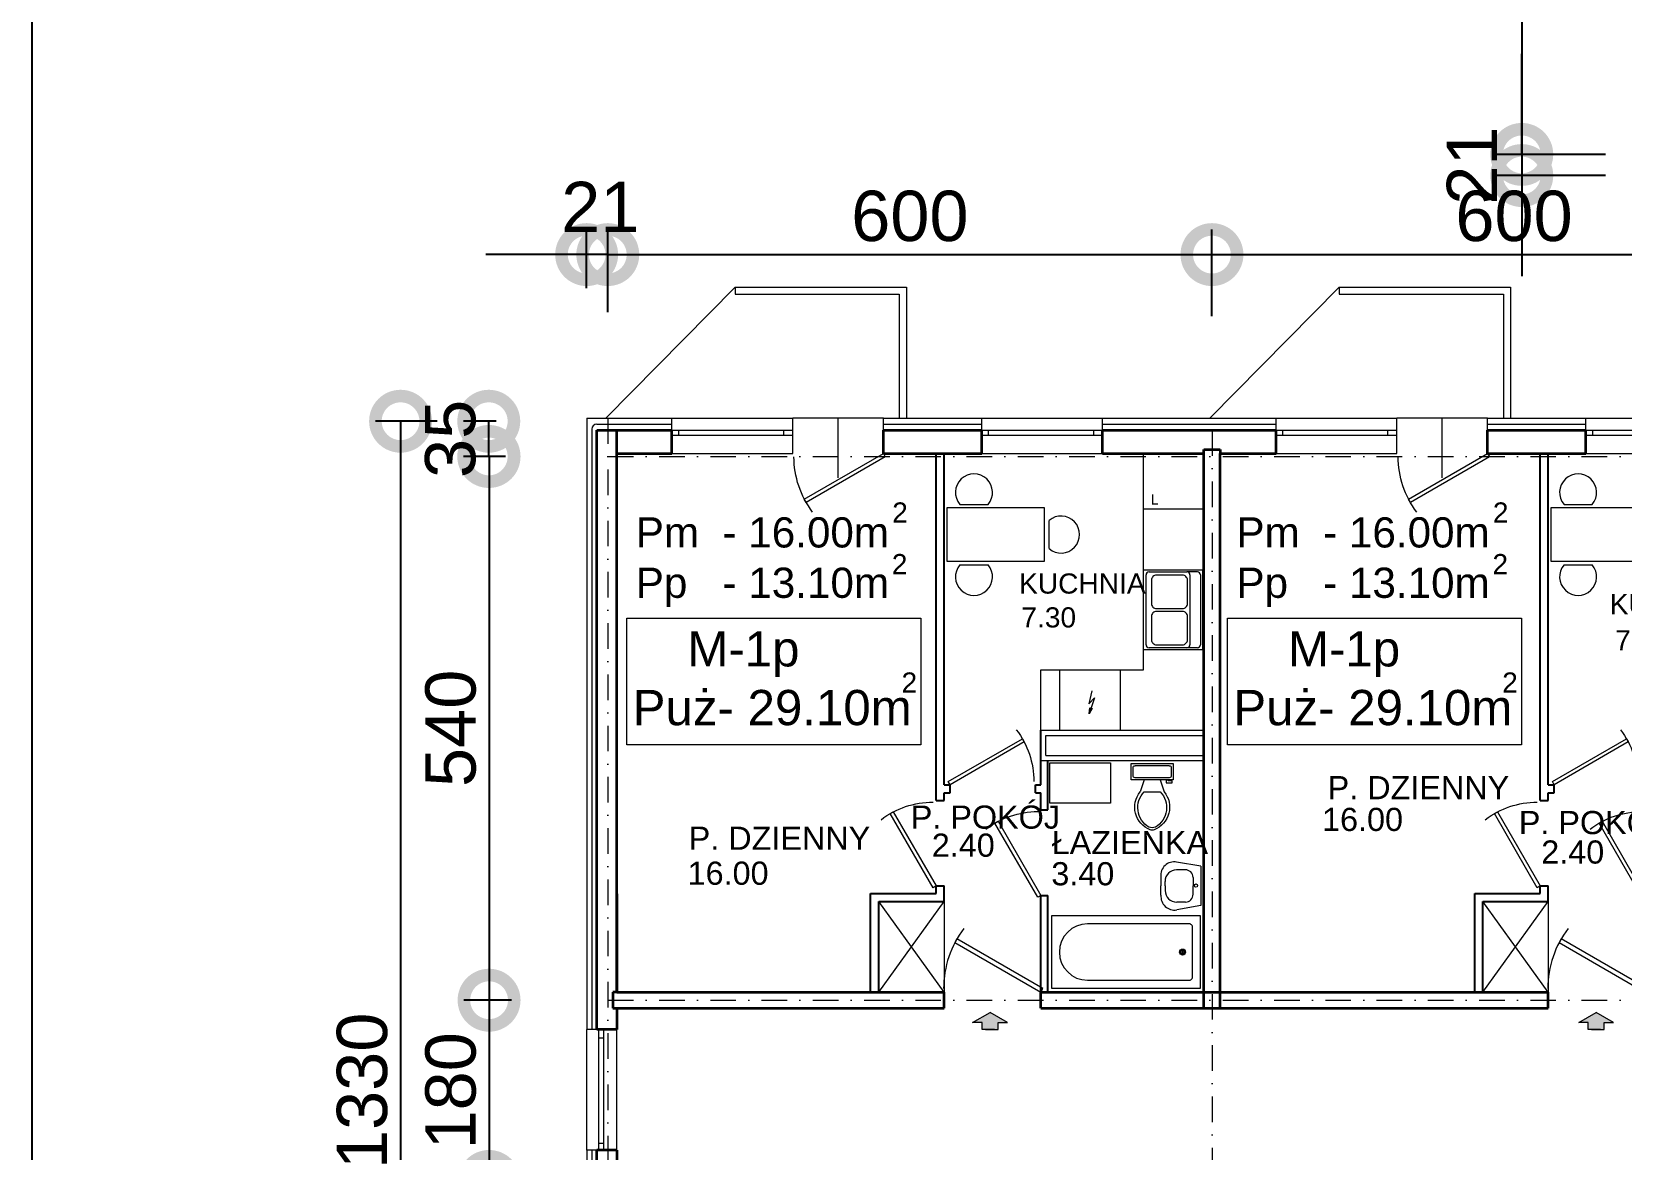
# Model space of a CAD drawing. Header units: millimetres. Extents: x 1319 to 32981, y -1505 to 15285.
# Drawn here: x 22990 to 24569, y 9465 to 10576 of the extents above; entities that cross this region are included whole.
import ezdxf

# ---------------------------------------------------------------- set-up
doc = ezdxf.new("R2010")
doc.units = ezdxf.units.MM
doc.header["$MEASUREMENT"] = 0
doc.header["$PDMODE"] = 2
doc.linetypes.add('DASHDOTX2', pattern=[50.8, 25.4, -12.7, 0, -12.7])
doc.layers.get('0').update_dxf_attribs({"lineweight": 5})
for name, color, linetype, lineweight in [('Ocieplenie', 6, 'Continuous', 5), ('Okna', 7, 'Continuous', 9), ('Okna c.', 7, 'Continuous', 5), ('OPIS', 7, 'Continuous', 9), ('Osie', 1, 'DASHDOTX2', 5), ('Piony', 1, 'Continuous', 18), ('Scianki', 34, 'Continuous', 25), ('Urządzenia', 160, 'Continuous', 5), ('Wymiary', 102, 'Continuous', 9), ('Wypełnienie', 7, 'Continuous', 5), ('Ściany k.', 7, 'Continuous', 35)]:
    doc.layers.add(name, color=color, linetype=linetype, lineweight=lineweight)
doc.layers.add('Ramka', color=7, linetype='Continuous', plot=False)
doc.styles.get("Standard").update_dxf_attribs({"font": 'ARIAL.TTF'})
doc.linetypes.add('BATTING', pattern='A,0.00254,-2.54,[134,ltypeshp.shx,S=2.54,R=0,X=-2.54,Y=0],-5.08,[134,ltypeshp.shx,S=2.54,R=180,X=2.54,Y=0],-2.54', length=10.16254)
doc.dimstyles.new('ISO-25', dxfattribs={"dimscale": 20, "dimtxt": 2.5, "dimasz": 5, "dimexe": 1.25, "dimexo": 0.625, "dimtad": 1, "dimtxsty": 'Standard', "dimblk": 'DOTSMALL', "dimcen": 2.5, "dimadec": 0, "dimazin": 0, "dimtfac": 1, "dimtmove": 0, "dimatfit": 3, "dimfxl": 0, "dimarcsym": 0})

# ---------------------------------------------------------------- blocks, each defined once
blk = doc.blocks.new('Door - Right Hung 36 in.')
blk.add_lwpolyline([(-0.75, -1.3), (0, 0), (-31.18, 18), (-31.93, 16.7)], close=True)
blk.add_arc((0, 0), 36, 142.68987, 180)
blk = doc.blocks.new('Toilet - top')
for p, q in [((9.5, -6), (9.5, -2)), ((-10, -8.5), (-8, -8.5)), ((-10, -9.5), (-10, -8.5)), ((-7, -9.5), (-10, -9.5)), ((-8, -8.5), (-8, -8)), ((-7, -8), (-7, -9.5)), ((-4, -8), (-6, -14)), ((4, -14), (-4, -14)), ((4, -8), (6, -14))]:
    blk.add_line(p, q)
blk.add_lwpolyline([(10.5, -8), (10.5, 0), (-10.5, 0), (-10.5, -8)], close=True)
for points in [[(-9.5, -2), (-9.5, -6)], [(8.5, -1), (-8.5, -1)], [(-8.5, -7), (8.5, -7)]]:
    blk.add_lwpolyline(points)
for centre, radius, start, end in [((-8.62, -1.88), 0.884, 81.8699, 188.1301), ((-8.62, -6.12), 0.884, 171.8699, 278.1301), ((8.62, -1.88), 0.884, 351.8699, 98.1301), ((8.62, -6.12), 0.884, 261.8699, 8.1301), ((3.52, -21.58), 12.17, 141.46911, 247.97143), ((4.2, -21.82), 11.33, 136.36773, 238.94682), ((-3.52, -21.58), 12.17, 292.02843, 38.53071), ((-4.2, -21.82), 11.33, 301.05301, 43.63209), ((0, -27.88), 4, 245.73182, 294.26817), ((0, -29), 4, 254.86053, 285.13947)]:
    blk.add_arc(centre, radius, start, end)
blk = doc.blocks.new('_DotSmall')
at = {"color": 0, "const_width": 0.5}
blk.add_lwpolyline([(-0.0625, 0, 1), (0.0625, 0, 1)], format="xyb", close=True, dxfattribs=at)
blk = doc.blocks.new('*D64')
at = {"layer": 'Defpoints', "color": 0}
for p in [(24530.9, 11054.2), (24469.7, 10454.2), (24565.2, 10454.2)]:
    blk.add_point(p, dxfattribs=at)
at = {"layer": 'Wymiary', "color": 0, "lineweight": -2}
for p, q in [((24518.4, 11054.2), (24444.7, 11054.2)), ((24469.7, 11054.2), (24469.7, 10454.2)), ((24552.7, 10454.2), (24444.7, 10454.2))]:
    blk.add_line(p, q, dxfattribs=at)
at = {"layer": 'Wymiary', "color": 0, "lineweight": -2, "xscale": 100, "yscale": 100, "zscale": 100}
for p, rotation in [((24469.7, 11054.2), 90), ((24469.7, 10454.2), 270)]:
    blk.add_blockref('_DotSmall', p, dxfattribs=dict(at, rotation=rotation))
at = {"layer": 'Wymiary', "color": 0, "insert": (24431.6, 10754.2), "char_height": 50, "attachment_point": 5, "rotation": 90}
blk.add_mtext('600', dxfattribs=at)
blk = doc.blocks.new('*D66')
at = {"layer": 'Defpoints', "color": 0}
for p in [(24565.2, 10454.2), (24469.7, 10433.2), (24565.2, 10433.2)]:
    blk.add_point(p, dxfattribs=at)
at = {"layer": 'Wymiary', "color": 0, "lineweight": -2}
for p, q in [((24469.7, 10454.2), (24469.7, 10554.2)), ((24552.7, 10454.2), (24444.7, 10454.2)), ((24469.7, 10454.2), (24469.7, 10433.2)), ((24552.7, 10433.2), (24444.7, 10433.2)), ((24469.7, 10433.2), (24469.7, 10333.2))]:
    blk.add_line(p, q, dxfattribs=at)
at = {"layer": 'Wymiary', "color": 0, "lineweight": -2, "xscale": 100, "yscale": 100, "zscale": 100}
for p, rotation in [((24469.7, 10454.2), 270), ((24469.7, 10433.2), 90)]:
    blk.add_blockref('_DotSmall', p, dxfattribs=dict(at, rotation=rotation))
at = {"layer": 'Wymiary', "color": 0, "insert": (24420.2, 10443.1), "char_height": 50, "attachment_point": 5, "rotation": 90}
blk.add_mtext('21', dxfattribs=at)
blk = doc.blocks.new('*D67')
at = {"layer": 'Defpoints', "color": 0}
for p in [(24162, 10354.7), (23562, 10285.1), (24162, 10281.1)]:
    blk.add_point(p, dxfattribs=at)
at = {"layer": 'Wymiary', "color": 0, "lineweight": -2}
for p, q in [((23562, 10297.6), (23562, 10379.7)), ((24162, 10293.6), (24162, 10379.7)), ((23562, 10354.7), (24162, 10354.7))]:
    blk.add_line(p, q, dxfattribs=at)
at = {"layer": 'Wymiary', "color": 0, "lineweight": -2, "xscale": 100, "yscale": 100, "zscale": 100, "rotation": 180}
blk.add_blockref('_DotSmall', (23562, 10354.7), dxfattribs=at)
at = {"layer": 'Wymiary', "color": 0, "lineweight": -2, "xscale": 100, "yscale": 100, "zscale": 100}
blk.add_blockref('_DotSmall', (24162, 10354.7), dxfattribs=at)
at = {"layer": 'Wymiary', "color": 0, "insert": (23862, 10392.8), "char_height": 50, "attachment_point": 5}
blk.add_mtext('600', dxfattribs=at)
blk = doc.blocks.new('*D68')
at = {"layer": 'Defpoints', "color": 0}
for p in [(23541, 10354.7), (23541, 10308.9), (23562, 10285.1)]:
    blk.add_point(p, dxfattribs=at)
at = {"layer": 'Wymiary', "color": 0, "lineweight": -2}
for p, q in [((23541, 10321.4), (23541, 10379.7)), ((23562, 10297.6), (23562, 10379.7)), ((23541, 10354.7), (23441, 10354.7)), ((23562, 10354.7), (23541, 10354.7)), ((23562, 10354.7), (23662, 10354.7))]:
    blk.add_line(p, q, dxfattribs=at)
at = {"layer": 'Wymiary', "color": 0, "lineweight": -2, "xscale": 100, "yscale": 100, "zscale": 100}
blk.add_blockref('_DotSmall', (23541, 10354.7), dxfattribs=at)
at = {"layer": 'Wymiary', "color": 0, "lineweight": -2, "xscale": 100, "yscale": 100, "zscale": 100, "rotation": 180}
blk.add_blockref('_DotSmall', (23562, 10354.7), dxfattribs=at)
at = {"layer": 'Wymiary', "color": 0, "insert": (23554.6, 10402), "char_height": 50, "attachment_point": 5}
blk.add_mtext('21', dxfattribs=at)
blk = doc.blocks.new('*D69')
at = {"layer": 'Defpoints', "color": 0}
for p in [(24762, 10354.7), (24762, 10283.1), (24162, 10281.1)]:
    blk.add_point(p, dxfattribs=at)
at = {"layer": 'Wymiary', "color": 0, "lineweight": -2}
for p, q in [((24162, 10293.6), (24162, 10379.7)), ((24762, 10295.6), (24762, 10379.7)), ((24162, 10354.7), (24762, 10354.7))]:
    blk.add_line(p, q, dxfattribs=at)
at = {"layer": 'Wymiary', "color": 0, "lineweight": -2, "xscale": 100, "yscale": 100, "zscale": 100, "rotation": 180}
blk.add_blockref('_DotSmall', (24162, 10354.7), dxfattribs=at)
at = {"layer": 'Wymiary', "color": 0, "lineweight": -2, "xscale": 100, "yscale": 100, "zscale": 100}
blk.add_blockref('_DotSmall', (24762, 10354.7), dxfattribs=at)
at = {"layer": 'Wymiary', "color": 0, "insert": (24462, 10392.8), "char_height": 50, "attachment_point": 5}
blk.add_mtext('600', dxfattribs=at)
blk = doc.blocks.new('*D83')
at = {"layer": 'Defpoints', "color": 0}
for p in [(23472.6, 9434.2), (23444.1, 8894.2), (23470, 8894.2)]:
    blk.add_point(p, dxfattribs=at)
at = {"layer": 'Wymiary', "color": 0, "lineweight": -2}
for p, q in [((23460.1, 9434.2), (23419.1, 9434.2)), ((23444.1, 9434.2), (23444.1, 8894.2)), ((23457.5, 8894.2), (23419.1, 8894.2))]:
    blk.add_line(p, q, dxfattribs=at)
at = {"layer": 'Wymiary', "color": 0, "lineweight": -2, "xscale": 100, "yscale": 100, "zscale": 100}
for p, rotation in [((23444.1, 9434.2), 90), ((23444.1, 8894.2), 270)]:
    blk.add_blockref('_DotSmall', p, dxfattribs=dict(at, rotation=rotation))
at = {"layer": 'Wymiary', "color": 0, "insert": (23406.1, 9164.2), "char_height": 50, "attachment_point": 5, "rotation": 90}
blk.add_mtext('540', dxfattribs=at)
blk = doc.blocks.new('*D84')
at = {"layer": 'Defpoints', "color": 0}
for p in [(23405.1, 10189.2), (23356.2, 8859.2), (23410, 8859.2)]:
    blk.add_point(p, dxfattribs=at)
at = {"layer": 'Wymiary', "color": 0, "lineweight": -2}
for p, q in [((23392.6, 10189.2), (23331.2, 10189.2)), ((23356.2, 10189.2), (23356.2, 8859.2)), ((23397.5, 8859.2), (23331.2, 8859.2))]:
    blk.add_line(p, q, dxfattribs=at)
at = {"layer": 'Wymiary', "color": 0, "lineweight": -2, "xscale": 100, "yscale": 100, "zscale": 100}
for p, rotation in [((23356.2, 10189.2), 90), ((23356.2, 8859.2), 270)]:
    blk.add_blockref('_DotSmall', p, dxfattribs=dict(at, rotation=rotation))
at = {"layer": 'Wymiary', "color": 0, "insert": (23318.2, 9524.2), "char_height": 50, "attachment_point": 5, "rotation": 90}
blk.add_mtext('1330', dxfattribs=at)
blk = doc.blocks.new('*D86')
at = {"layer": 'Defpoints', "color": 0}
for p in [(23472.9, 10154.2), (23444.1, 9614.2), (23478.9, 9614.2)]:
    blk.add_point(p, dxfattribs=at)
at = {"layer": 'Wymiary', "color": 0, "lineweight": -2}
for p, q in [((23460.4, 10154.2), (23419.1, 10154.2)), ((23444.1, 10154.2), (23444.1, 9614.2)), ((23466.4, 9614.2), (23419.1, 9614.2))]:
    blk.add_line(p, q, dxfattribs=at)
at = {"layer": 'Wymiary', "color": 0, "lineweight": -2, "xscale": 100, "yscale": 100, "zscale": 100}
for p, rotation in [((23444.1, 10154.2), 90), ((23444.1, 9614.2), 270)]:
    blk.add_blockref('_DotSmall', p, dxfattribs=dict(at, rotation=rotation))
at = {"layer": 'Wymiary', "color": 0, "insert": (23406.1, 9884.2), "char_height": 50, "attachment_point": 5, "rotation": 90}
blk.add_mtext('540', dxfattribs=at)
blk = doc.blocks.new('*D87')
at = {"layer": 'Defpoints', "color": 0}
for p in [(23478.9, 9614.2), (23444.1, 9434.2), (23472.6, 9434.2)]:
    blk.add_point(p, dxfattribs=at)
at = {"layer": 'Wymiary', "color": 0, "lineweight": -2}
for p, q in [((23466.4, 9614.2), (23419.1, 9614.2)), ((23444.1, 9614.2), (23444.1, 9434.2)), ((23460.1, 9434.2), (23419.1, 9434.2))]:
    blk.add_line(p, q, dxfattribs=at)
at = {"layer": 'Wymiary', "color": 0, "lineweight": -2, "xscale": 100, "yscale": 100, "zscale": 100}
for p, rotation in [((23444.1, 9614.2), 90), ((23444.1, 9434.2), 270)]:
    blk.add_blockref('_DotSmall', p, dxfattribs=dict(at, rotation=rotation))
at = {"layer": 'Wymiary', "color": 0, "insert": (23406.1, 9524.2), "char_height": 50, "attachment_point": 5, "rotation": 90}
blk.add_mtext('180', dxfattribs=at)
blk = doc.blocks.new('*D88')
at = {"layer": 'Defpoints', "color": 0}
for p in [(23443.8, 10189.2), (23463.7, 10189.2), (23466.2, 10154.2)]:
    blk.add_point(p, dxfattribs=at)
at = {"layer": 'Wymiary', "color": 0, "lineweight": -2}
for p, q in [((23451.2, 10189.2), (23418.8, 10189.2)), ((23443.8, 10154.2), (23443.8, 10189.2)), ((23453.7, 10154.2), (23418.8, 10154.2))]:
    blk.add_line(p, q, dxfattribs=at)
at = {"layer": 'Wymiary', "color": 0, "lineweight": -2, "xscale": 100, "yscale": 100, "zscale": 100}
for p, rotation in [((23443.8, 10189.2), 90), ((23443.8, 10154.2), 270)]:
    blk.add_blockref('_DotSmall', p, dxfattribs=dict(at, rotation=rotation))
at = {"layer": 'Wymiary', "color": 0, "insert": (23405.8, 10171.7), "char_height": 50, "attachment_point": 5, "rotation": 90}
blk.add_mtext('35', dxfattribs=at)

msp = doc.modelspace()

# ---------------------------------------------------------------- hatches: boundary and pattern name
at = {"layer": 'Urządzenia'}
msp.add_hatch(color=256, dxfattribs=at).paths.add_polyline_path([(23941.583, 9601.904), (23924.281, 9592.024), (23933.631, 9592.024), (23933.631, 9585.158), (23946.021, 9585.158), (23949.535, 9585.158), (23949.535, 9592.024), (23958.885, 9592.024)])
h = msp.add_hatch(color=256, dxfattribs=at)
h.paths.add_polyline_path([(24543.527, 9601.904), (24526.224, 9592.024), (24535.575, 9592.024), (24535.575, 9585.158), (24547.965, 9585.158), (24551.479, 9585.158), (24551.479, 9592.024), (24560.829, 9592.024)])
h.paths.add_polyline_path([(24608.451, 9452.556), (24599.101, 9452.556), (24599.101, 9459.423), (24586.711, 9459.423), (24583.197, 9459.423), (24583.197, 9452.556), (24573.846, 9452.556), (24591.149, 9442.677)])

# ---------------------------------------------------------------- linework, layer by layer
at = {"layer": 'Ocieplenie'}
for p, q in [((23541.05, 10192.245), (23541.05, 9585.249)), ((23541.05, 10192.245), (23625.686, 10192.245)), ((23625.686, 10180.245), (23625.686, 10192.245)), ((23835.686, 10192.245), (23933.464, 10192.245)), ((23835.686, 10180.245), (23835.686, 10192.245)), ((23933.464, 10180.245), (23933.464, 10192.245)), ((24053.464, 10192.245), (24225.686, 10192.245)), ((24053.464, 10180.245), (24053.464, 10192.245)), ((24225.686, 10180.245), (24225.686, 10192.245)), ((24435.686, 10192.245), (24533.464, 10192.245)), ((24435.686, 10180.245), (24435.686, 10192.245)), ((24533.464, 10180.245), (24533.464, 10192.245)), ((23551.05, 9585.249), (23541.05, 9585.249)), ((23541.05, 9465.249), (23541.05, 8856.245)), ((23551.05, 9465.249), (23541.05, 9465.249))]:
    msp.add_line(p, q, dxfattribs=at)
at = {"layer": 'Ocieplenie', "linetype": 'BATTING', "ltscale": 0.4}
for p, q in [((23546.161, 10181.206), (23546.161, 9585.249)), ((23546.161, 9465.249), (23546.161, 8866.881))]:
    msp.add_line(p, q, dxfattribs=at)
at = {"layer": 'Ocieplenie', "linetype": 'BATTING', "ltscale": 0.5}
for p, q in [((23551.161, 10186.206), (23625.686, 10186.206)), ((23835.686, 10186.206), (23933.464, 10186.206)), ((24053.464, 10186.206), (24225.686, 10186.206)), ((24435.686, 10186.206), (24533.464, 10186.206))]:
    msp.add_line(p, q, dxfattribs=at)
msp.add_arc((23551.161, 10181.206), 5, 90, 180, dxfattribs=at)
at = {"layer": 'Okna'}
for p, q in [((23835.686, 10192.245), (23745.686, 10192.245)), ((24435.686, 10192.245), (24345.686, 10192.245))]:
    msp.add_line(p, q, dxfattribs=at)
at = {"layer": 'Okna c.'}
for p, q in [((23559.934, 10192.245), (23688.382, 10322.245)), ((23688.382, 10322.245), (23858.501, 10322.245)), ((23688.382, 10315.245), (23851.501, 10315.245)), ((23851.501, 10315.245), (23851.501, 10192.245)), ((23858.501, 10322.245), (23858.501, 10192.245)), ((24159.934, 10192.245), (24288.382, 10322.245)), ((24288.382, 10322.245), (24458.501, 10322.245)), ((24288.382, 10315.245), (24451.501, 10315.245)), ((24451.501, 10315.245), (24451.501, 10192.245)), ((24458.501, 10322.245), (24458.501, 10192.245)), ((23625.686, 10192.245), (23745.686, 10192.245)), ((23745.686, 10157.245), (23745.686, 10192.245)), ((23790.686, 10132.941), (23790.686, 10192.245)), ((23933.464, 10192.245), (24053.464, 10192.245)), ((24225.686, 10192.245), (24345.686, 10192.245)), ((24345.686, 10157.245), (24345.686, 10192.245)), ((24390.686, 10132.941), (24390.686, 10192.245)), ((24533.464, 10192.245), (24653.464, 10192.245)), ((23625.686, 10180.245), (23745.686, 10180.245)), ((23625.686, 10175.245), (23745.686, 10175.245)), ((23632.46, 10175.245), (23632.46, 10180.245)), ((23736.795, 10175.245), (23736.795, 10180.245)), ((23933.464, 10180.245), (24053.464, 10180.245)), ((23933.464, 10175.245), (24053.464, 10175.245)), ((23940.238, 10175.245), (23940.238, 10180.245)), ((24044.573, 10175.245), (24044.573, 10180.245)), ((24225.686, 10180.245), (24345.686, 10180.245)), ((24225.686, 10175.245), (24345.686, 10175.245)), ((24232.46, 10175.245), (24232.46, 10180.245)), ((24336.795, 10175.245), (24336.795, 10180.245)), ((24533.464, 10180.245), (24653.464, 10180.245)), ((24533.464, 10175.245), (24653.464, 10175.245)), ((24540.238, 10175.245), (24540.238, 10180.245)), ((23625.686, 10157.245), (23745.686, 10157.245)), ((23933.464, 10157.245), (24053.464, 10157.245)), ((24225.686, 10157.245), (24345.686, 10157.245)), ((24533.464, 10157.245), (24653.464, 10157.245)), ((23541.05, 9465.249), (23541.05, 9585.249)), ((23553.05, 9465.249), (23553.05, 9585.249)), ((23558.05, 9576.359), (23553.05, 9576.359)), ((23558.05, 9465.249), (23558.05, 9585.249)), ((23571.05, 9465.249), (23571.05, 9585.249)), ((23558.05, 9472.023), (23553.05, 9472.023))]:
    msp.add_line(p, q, dxfattribs=at)
at = {"layer": 'Osie'}
for p, q in [((23562.05, 10192.245), (23562.05, 8856.245)), ((24162.05, 10180.245), (24162.05, 8856.245)), ((23562.05, 10154.245), (26194.05, 10154.245)), ((23562.05, 9614.245), (24770.05, 9614.245))]:
    msp.add_line(p, q, dxfattribs=at)
at = {"layer": 'Piony'}
for p, q in [((23992.05, 9882.245), (24154.05, 9882.245)), ((23997.05, 9877.245), (24154.05, 9877.245)), ((23997.05, 9857.245), (23997.05, 9877.245)), ((23997.05, 9857.245), (24154.05, 9857.245)), ((23992.05, 9852.245), (24154.05, 9852.245))]:
    msp.add_line(p, q, dxfattribs=at)
at = {"layer": 'Ramka'}
msp.add_lwpolyline([(22989.98, 8232.53), (32980.628, 8232.53), (32980.628, 15285.103), (22989.98, 15285.103)], close=True, dxfattribs=at)
at = {"layer": 'Scianki'}
for p, q in [((23888.05, 9812.699), (23888.05, 10157.245)), ((23896.05, 9828.245), (23896.05, 10157.245)), ((24488.05, 9812.699), (24488.05, 10157.245)), ((24496.05, 9828.245), (24496.05, 10157.245)), ((23992.05, 9828.245), (23992.05, 9882.245)), ((23999.05, 9803.334), (23999.05, 9852.245)), ((23896.05, 9828.245), (23901.919, 9828.245)), ((23901.919, 9820.245), (23901.919, 9828.245)), ((23986.919, 9820.245), (23986.919, 9828.245)), ((23986.919, 9828.245), (23992.05, 9828.245)), ((24496.05, 9828.245), (24501.919, 9828.245)), ((24501.919, 9820.245), (24501.919, 9828.245)), ((23888.05, 9812.699), (23888.05, 9814.61)), ((23888.05, 9812.699), (23896.05, 9812.699)), ((23896.05, 9820.245), (23901.919, 9820.245)), ((23896.05, 9812.699), (23896.05, 9820.245)), ((23986.919, 9820.245), (23992.05, 9820.245)), ((23992.05, 9803.334), (23992.05, 9820.245)), ((24488.05, 9812.699), (24488.05, 9814.61)), ((24488.05, 9812.699), (24496.05, 9812.699)), ((24496.05, 9812.699), (24496.05, 9820.245)), ((24496.05, 9820.245), (24501.919, 9820.245)), ((23992.05, 9803.334), (23999.05, 9803.334)), ((23823.05, 9720.245), (23888.05, 9720.245)), ((23823.05, 9622.245), (23823.05, 9720.245)), ((23888.05, 9720.245), (23888.05, 9727.699)), ((23888.05, 9727.699), (23896.05, 9727.699)), ((23896.05, 9712.245), (23896.05, 9727.699)), ((23992.05, 9718.334), (23999.05, 9718.334)), ((23992.05, 9622.245), (23992.05, 9718.334)), ((23999.05, 9622.245), (23999.05, 9718.334)), ((24423.05, 9720.245), (24488.05, 9720.245)), ((24423.05, 9622.245), (24423.05, 9720.245)), ((24488.05, 9727.699), (24496.05, 9727.699)), ((24488.05, 9720.245), (24488.05, 9727.699)), ((24496.05, 9712.245), (24496.05, 9727.699)), ((23831.05, 9712.245), (23896.05, 9712.245)), ((23831.05, 9622.245), (23831.05, 9712.245)), ((24431.05, 9712.245), (24496.05, 9712.245)), ((24431.05, 9622.245), (24431.05, 9712.245))]:
    msp.add_line(p, q, dxfattribs=at)
at = {"layer": 'Urządzenia'}
for p, q in [((24094.05, 9942.245), (24094.05, 10157.245)), ((23911.653, 10106.626), (23939.68, 10106.626)), ((24094.05, 10102.245), (24154.05, 10102.245)), ((24511.653, 10106.626), (24539.68, 10106.626)), ((24000.222, 10062.668), (24000.222, 10090.695)), ((23911.653, 10046.551), (23939.68, 10046.551)), ((24511.653, 10046.551), (24539.68, 10046.551)), ((24094.05, 9962.245), (24094.05, 10041.54)), ((24094.05, 10041.54), (24153.521, 10041.54)), ((24096.529, 9967.201), (24096.529, 10036.584)), ((24099.502, 10039.558), (24137.167, 10039.558)), ((24101.98, 10031.38), (24101.98, 10008.087)), ((24132.707, 10036.337), (24106.935, 10036.337)), ((24147.575, 10039.558), (24137.167, 10039.558)), ((24137.662, 10008.087), (24137.662, 10031.38)), ((24140.14, 10036.584), (24140.14, 9967.201)), ((24150.548, 10036.584), (24150.548, 9967.201)), ((24152.53, 10041.54), (24152.53, 9962.245)), ((24153.521, 10041.54), (24153.521, 9962.245)), ((24106.935, 10003.132), (24132.707, 10003.132)), ((24132.707, 10000.39), (24106.935, 10000.39)), ((24101.98, 9995.434), (24101.98, 9972.141)), ((24137.662, 9972.141), (24137.662, 9995.434)), ((24106.935, 9967.185), (24132.707, 9967.185)), ((24153.521, 9962.245), (24094.05, 9962.245)), ((24147.575, 9964.228), (24099.502, 9964.228)), ((23992.05, 9942.245), (24094.05, 9942.245)), ((23992.05, 9882.245), (23992.05, 9942.245)), ((24011.05, 9882.245), (24011.05, 9942.245)), ((24071.05, 9882.245), (24071.05, 9942.245)), ((24042.769, 9921.475), (24039.612, 9908.547)), ((24039.612, 9908.547), (24045.296, 9914.538)), ((24045.296, 9914.538), (24039.928, 9898.458)), ((24039.928, 9898.458), (24040.586, 9904.715)), ((24043.123, 9903.764), (24039.928, 9898.458)), ((24040.586, 9904.715), (24043.123, 9903.764)), ((24150.89, 9747.43), (24126.873, 9751.423)), ((24150.89, 9747.43), (24150.89, 9708.137)), ((24111.289, 9736.772), (24111.167, 9727.635)), ((24115.45, 9727.653), (24115.432, 9732.176)), ((24135.544, 9743.778), (24126.904, 9743.743)), ((24143.256, 9736.129), (24143.29, 9727.766)), ((24111.364, 9718.5), (24111.167, 9727.635)), ((24115.45, 9727.653), (24115.468, 9723.13)), ((24143.324, 9719.403), (24143.29, 9727.766)), ((23896.05, 9622.245), (23831.05, 9712.245)), ((23831.05, 9622.245), (23896.05, 9712.245)), ((23896.05, 9712.245), (23896.05, 9677.613)), ((24135.675, 9711.692), (24127.035, 9711.657)), ((24150.89, 9708.137), (24127.067, 9703.977)), ((24431.05, 9622.245), (24496.05, 9712.245)), ((24496.05, 9622.245), (24431.05, 9712.245)), ((24496.05, 9712.245), (24496.05, 9677.613)), ((23896.05, 9677.613), (23896.05, 9622.245)), ((24496.05, 9677.613), (24496.05, 9622.245)), ((24134.771, 9662.045), (24130.771, 9662.045)), ((24132.771, 9664.045), (24132.771, 9660.045)), ((23924.281, 9592.024), (23941.583, 9601.904)), ((23933.631, 9592.024), (23924.281, 9592.024)), ((23933.631, 9585.158), (23933.631, 9592.024)), ((23958.885, 9592.024), (23941.583, 9601.904)), ((23949.535, 9592.024), (23958.885, 9592.024)), ((23949.535, 9585.158), (23949.535, 9592.024)), ((24526.224, 9592.024), (24543.527, 9601.904)), ((24535.575, 9592.024), (24526.224, 9592.024)), ((24535.575, 9585.158), (24535.575, 9592.024)), ((24560.829, 9592.024), (24543.527, 9601.904)), ((24551.479, 9592.024), (24560.829, 9592.024)), ((24551.479, 9585.158), (24551.479, 9592.024)), ((23946.021, 9585.158), (23933.631, 9585.158)), ((23937.145, 9585.158), (23949.535, 9585.158)), ((24547.965, 9585.158), (24535.575, 9585.158)), ((24539.089, 9585.158), (24551.479, 9585.158))]:
    msp.add_line(p, q, dxfattribs=at)
for points in [[(23898.566, 10050.224), (23995.566, 10050.224), (23995.566, 10103.224), (23898.566, 10103.224)], [(24498.566, 10050.224), (24595.566, 10050.224), (24595.566, 10103.224), (24498.566, 10103.224)], [(23580.921, 9993.516), (23872.902, 9993.516), (23872.902, 9867.867), (23580.921, 9867.867)], [(24177.439, 9993.516), (24469.42, 9993.516), (24469.42, 9867.867), (24177.439, 9867.867)], [(24001.118, 9849.939), (24061.118, 9849.939), (24061.118, 9809.939), (24001.118, 9809.939)], [(24150.771, 9626.045), (24150.771, 9698.045), (24002.508, 9698.045), (24002.508, 9626.045)]]:
    msp.add_lwpolyline(points, close=True, dxfattribs=at)
for points in [[(24138.771, 9690.045), (24038.508, 9690.045)], [(24142.771, 9638.045), (24142.771, 9686.045)], [(24038.508, 9634.045), (24138.771, 9634.045)]]:
    msp.add_lwpolyline(points, dxfattribs=at)
for centre, radius in [((24146.067, 9728.055), 1.634), ((24132.771, 9662.045), 3), ((24132.771, 9662.045), 2)]:
    msp.add_circle(centre, radius, dxfattribs=at)
for centre, radius, start, end in [((23925.667, 10118.525), 18.384, 319.664431, 220.335569), ((24525.667, 10118.525), 18.384, 319.664431, 220.335569), ((24012.122, 10076.682), 18.384, 229.664431, 130.335569), ((23925.667, 10034.652), 18.384, 139.664431, 40.335569), ((24525.667, 10034.652), 18.384, 139.664431, 40.335569), ((24099.502, 10036.584), 2.973, 90.003744, 180.002744), ((24106.935, 10031.38), 4.956, 89.995848, 180), ((24132.707, 10031.38), 4.956, 0.00133, 90.001749), ((24137.167, 10036.584), 2.974, 359.997259, 89.994154), ((24147.575, 10036.584), 2.973, 359.997259, 90.004071), ((24106.935, 9995.434), 4.956, 89.995848, 180), ((24106.935, 10008.087), 4.955, 180, 270.004176), ((24132.707, 10008.087), 4.956, 269.998268, 0.000852), ((24132.707, 9995.434), 4.956, 0.00133, 90.001749), ((24099.502, 9967.201), 2.974, 180.000917, 269.996266), ((24106.935, 9972.141), 4.955, 180, 270.004176), ((24132.707, 9972.141), 4.956, 269.998268, 0.000852), ((24137.167, 9967.201), 2.974, 270.005856, 359.99909), ((24147.575, 9967.201), 2.974, 269.995911, 359.99909), ((24124.601, 9738.226), 13.391, 80.229424, 186.234888), ((24126.951, 9732.223), 11.52, 90.233878, 180.233878), ((24135.576, 9736.098), 7.68, 0.233878, 90.233878), ((24124.687, 9717.154), 13.391, 174.232869, 280.238333), ((24126.988, 9723.177), 11.52, 180.233878, 270.233878), ((24135.644, 9719.372), 7.68, 270.233878, 0.233878), ((24038.508, 9662.045), 28, 90, 270), ((24139.271, 9686.545), 3.536, 351.8699, 98.1301), ((24139.271, 9686.545), 3.536, 351.8699, 98.1301), ((24139.271, 9637.545), 3.536, 261.8699, 8.1301)]:
    msp.add_arc(centre, radius, start, end, dxfattribs=at)
at = {"layer": 'Wypełnienie'}
for p, q in [((23688.382, 10322.245), (23688.382, 10315.245)), ((24288.382, 10322.245), (24288.382, 10315.245))]:
    msp.add_line(p, q, dxfattribs=at)
at = {"layer": 'Ściany k.'}
for p, q in [((23551.05, 10180.245), (23625.686, 10180.245)), ((23551.05, 9585.249), (23551.05, 10180.245)), ((23571.05, 9622.245), (23571.05, 10180.245)), ((23625.686, 10157.245), (23625.686, 10180.245)), ((23835.686, 10157.245), (23835.686, 10180.245)), ((23835.686, 10180.245), (23933.464, 10180.245)), ((23933.464, 10157.245), (23933.464, 10180.245)), ((24053.464, 10157.245), (24053.464, 10180.245)), ((24053.464, 10180.245), (24225.686, 10180.245)), ((24225.686, 10157.245), (24225.686, 10180.245)), ((24435.686, 10157.245), (24435.686, 10180.245)), ((24435.686, 10180.245), (24533.464, 10180.245)), ((24533.464, 10157.245), (24533.464, 10180.245)), ((23571.05, 10157.245), (23625.686, 10157.245)), ((23835.686, 10157.245), (23933.464, 10157.245)), ((24053.464, 10157.245), (24154.05, 10157.245)), ((24154.05, 10157.245), (24154.05, 10161.245)), ((24154.05, 10161.245), (24170.05, 10161.245)), ((24154.05, 9606.245), (24154.05, 10157.245)), ((24154.05, 10157.245), (24154.05, 10157.245)), ((24154.05, 10157.245), (24154.05, 10157.245)), ((24154.05, 10157.245), (24154.05, 10157.245)), ((24154.05, 10157.245), (24154.05, 10157.245)), ((24154.05, 10157.245), (24154.05, 10157.245)), ((24170.05, 10161.245), (24170.05, 10157.245)), ((24170.05, 9606.245), (24170.05, 10157.245)), ((24170.05, 10157.245), (24225.686, 10157.245)), ((24435.686, 10157.245), (24533.464, 10157.245)), ((23571.05, 9719.686), (23571.05, 9622.245)), ((23571.05, 9622.245), (23567.05, 9622.245)), ((23567.05, 9622.245), (23567.05, 9606.245)), ((23571.05, 9622.245), (23896.05, 9622.245)), ((23571.05, 9622.245), (23571.05, 9622.245)), ((23896.05, 9606.245), (23896.05, 9622.245)), ((23992.05, 9622.245), (24170.05, 9622.245)), ((23992.05, 9606.245), (23992.05, 9622.245)), ((24171.05, 9622.245), (24496.05, 9622.245)), ((24496.05, 9606.245), (24496.05, 9622.245)), ((23567.05, 9606.245), (23571.05, 9606.245)), ((23571.05, 9606.245), (23896.05, 9606.245)), ((23571.05, 9606.245), (23571.05, 9585.249)), ((23571.05, 9606.245), (23571.05, 9585.249)), ((23992.05, 9606.245), (24496.05, 9606.245)), ((23571.05, 9585.249), (23551.05, 9585.249)), ((23571.05, 9465.249), (23551.05, 9465.249)), ((23551.05, 8868.245), (23551.05, 9465.249)), ((23571.05, 9465.249), (23571.05, 9442.245)), ((23571.05, 9465.249), (23571.05, 9442.245))]:
    msp.add_line(p, q, dxfattribs=at)

# ---------------------------------------------------------------- block references
for p, xscale, yscale, zscale, rotation in [((23837.575, 10153.973), -2.518592, 2.518592, 2.518592, 180), ((24437.575, 10153.973), -2.518592, 2.518592, 2.518592, 180), ((23884.984, 9725.929), -2.36, 2.36, 2.36, 90), ((24484.984, 9725.929), -2.36, 2.36, 2.36, 90), ((23988.984, 9716.564), -2.36, 2.36, 2.36, 90), ((24588.984, 9716.564), -2.36, 2.36, 2.36, 90)]:
    msp.add_blockref('Door - Right Hung 36 in.', p, dxfattribs=dict(xscale=xscale, yscale=yscale, zscale=zscale, rotation=rotation))
for p, xscale, yscale, zscale in [((23900.149, 9831.311), -2.36, 2.36, 2.36), ((24500.149, 9831.311), -2.36, 2.36, 2.36), ((23994.103, 9625.801), 2.7376, 2.7376, 2.7376), ((24594.103, 9625.801), 2.7376, 2.7376, 2.7376)]:
    msp.add_blockref('Door - Right Hung 36 in.', p, dxfattribs=dict(xscale=xscale, yscale=yscale, zscale=zscale))
at = {"layer": 'Urządzenia', "xscale": -2, "yscale": 2, "zscale": 2}
msp.add_blockref('Toilet - top', (24102.641, 9849.145), dxfattribs=at)

# ---------------------------------------------------------------- texts
at = {"lineweight": 18}
for s, height, p in [('2', 20, (23844.44, 10088.59)), ('L', 10, (24101.226, 10106.452)), ('2', 20, (24440.958, 10088.59)), ('2', 20, (23844.062, 10037.301)), ('2', 20, (24440.58, 10037.301)), ('KUCHNIA', 20, (23970.423, 10018.03)), ('KUCHNIA', 20, (24556.947, 9997.596)), ('7.30', 20, (23972.705, 9984.402)), ('7.30', 20, (24562.349, 9961.594)), ('2', 20, (23853.697, 9919.724)), ('2', 20, (24450.216, 9919.724))]:
    msp.add_text(s, height=height, dxfattribs=at).set_placement(p)
at = {"layer": 'OPIS', "attachment_point": 1}
for s, insert, char_height, width in [('{\\fArial|b0|i0|c238|p34;Pm  - 16.00m\\PPp   - 13.10m}', (23589.781, 10093.807), 30, 285.9913), ('{\\fArial|b0|i0|c238|p34;Pm  - 16.00m\\PPp   - 13.10m}', (24186.3, 10093.807), 30, 285.9913), ('{\\fArial|b0|i0|c238|p34;    M-1p\\PPuż- 29.10m}', (23586.676, 9980.685), 35, 296.2022), ('{\\fArial|b0|i0|c238|p34;    M-1p\\PPuż- 29.10m}', (24183.194, 9980.685), 35, 296.2022)]:
    msp.add_mtext(s, dxfattribs=dict(at, insert=insert, char_height=char_height, width=width))
at = {"layer": 'Wypełnienie'}
for s, p in [('P. DZIENNY', (24276.924, 9813.801)), ('P. POKÓJ', (23862.924, 9784.555)), ('16.00', (24271.339, 9782.268)), ('P. POKÓJ', (24466.773, 9779.129)), ('P. DZIENNY', (23642.354, 9763.579)), ('2.40', (23883.783, 9756.686)), ('ŁAZIENKA', (24002.828, 9759.314)), ('2.40', (24489.028, 9749.868)), ('16.00', (23641.276, 9728.839)), ('3.40', (24002.488, 9728.305))]:
    msp.add_text(s, height=23, dxfattribs=at).set_placement(p)

# ---------------------------------------------------------------- dimensions: what is measured, and where the dimension line sits
at = {"layer": 'Wymiary'}
for base, p1, p2, picture, middle in [((24469.677, 10454.245), (24530.862, 11054.245), (24565.18, 10454.245), '*D64', (24431.648, 10754.245)), ((23356.197, 8859.245), (23405.097, 10189.245), (23409.994, 8859.245), '*D84', (23318.151, 9524.245)), ((23444.123, 9434.245), (23478.878, 9614.245), (23472.567, 9434.245), '*D87', (23406.095, 9524.245))]:
    dim = msp.add_linear_dim(base=base, p1=p1, p2=p2, angle=90, dimstyle='ISO-25', override={"dimtmove": 1}, dxfattribs=at)
    dim.commit()
    dim.dimension.update_dxf_attribs({"geometry": picture, "text_midpoint": middle})
dim = msp.add_linear_dim(base=(24469.677, 10433.245), p1=(24565.18, 10454.245), p2=(24565.18, 10433.245), angle=90, dimstyle='ISO-25', override={"dimtmove": 1}, dxfattribs=at)
dim.commit()
dim.dimension.update_dxf_attribs({"geometry": '*D66', "text_midpoint": (24457.829, 10443.061), "dimtype": 160})
dim = msp.add_linear_dim(base=(23541.05, 10354.733), p1=(23562.05, 10285.063), p2=(23541.05, 10308.95), dimstyle='ISO-25', override={"dimtmove": 1}, dxfattribs=at)
dim.commit()
dim.dimension.update_dxf_attribs({"geometry": '*D68', "text_midpoint": (23554.627, 10364.389), "dimtype": 160})
dim = msp.add_linear_dim(base=(24162.05, 10354.733), p1=(23562.05, 10285.063), p2=(24162.05, 10281.082), dimstyle='ISO-25', dxfattribs=at)
dim.commit()
dim.dimension.update_dxf_attribs({"geometry": '*D67', "text_midpoint": (23862.05, 10392.761)})
dim = msp.add_linear_dim(base=(24762.05, 10354.733), p1=(24162.05, 10281.082), p2=(24762.05, 10283.072), dimstyle='ISO-25', override={"dimtmove": 1}, dxfattribs=at)
dim.commit()
dim.dimension.update_dxf_attribs({"geometry": '*D69', "text_midpoint": (24462.05, 10392.761)})
dim = msp.add_linear_dim(base=(23443.841, 10189.245), p1=(23466.173, 10154.245), p2=(23463.702, 10189.245), angle=90, dimstyle='ISO-25', dxfattribs=at)
dim.commit()
dim.dimension.update_dxf_attribs({"geometry": '*D88', "text_midpoint": (23443.841, 10171.745), "dimtype": 160})
for base, p1, p2, picture, middle in [((23444.123, 9614.245), (23472.933, 10154.245), (23478.878, 9614.245), '*D86', (23406.095, 9884.245)), ((23444.123, 8894.245), (23472.567, 9434.245), (23470.031, 8894.245), '*D83', (23406.095, 9164.245))]:
    dim = msp.add_linear_dim(base=base, p1=p1, p2=p2, angle=90, dimstyle='ISO-25', dxfattribs=at)
    dim.commit()
    dim.dimension.update_dxf_attribs({"geometry": picture, "text_midpoint": middle})

doc.saveas('drawing.dxf')
